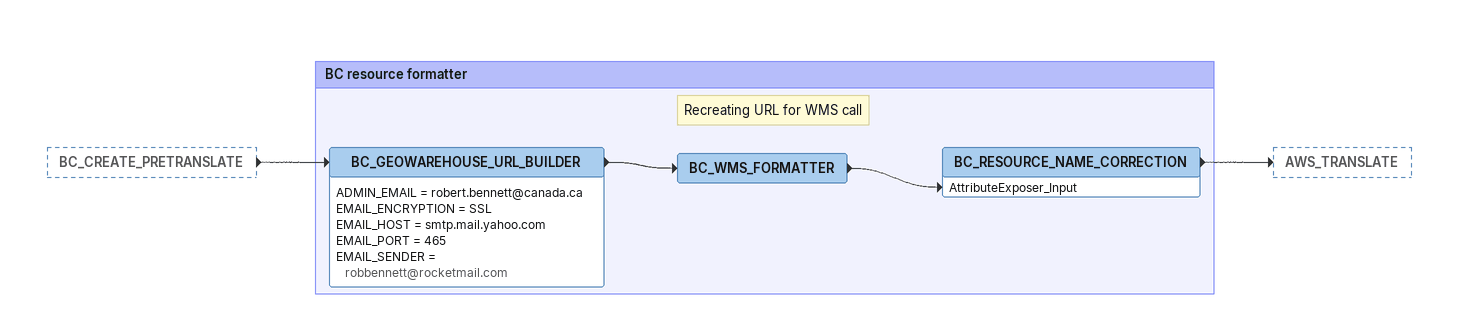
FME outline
BC_CREATE_PRETRANSLATE [outside]
    -> BC_GEOWAREHOUSE_URL_BUILDER

Bookmark: BC resource formatter
BC_GEOWAREHOUSE_URL_BUILDER
    ADMIN_EMAIL = robert.bennett@canada.ca
    EMAIL_ENCRYPTION = SSL
    EMAIL_HOST = smtp.mail.yahoo.com
    EMAIL_PORT = 465
    EMAIL_SENDER = robbennett@rocketmail.com
    -> BC_WMS_FORMATTER
Note: Recreating URL for WMS call
BC_WMS_FORMATTER
    -> BC_RESOURCE_NAME_CORRECTION [AttributeExposer_Input]
BC_RESOURCE_NAME_CORRECTION
    -> AWS_TRANSLATE
